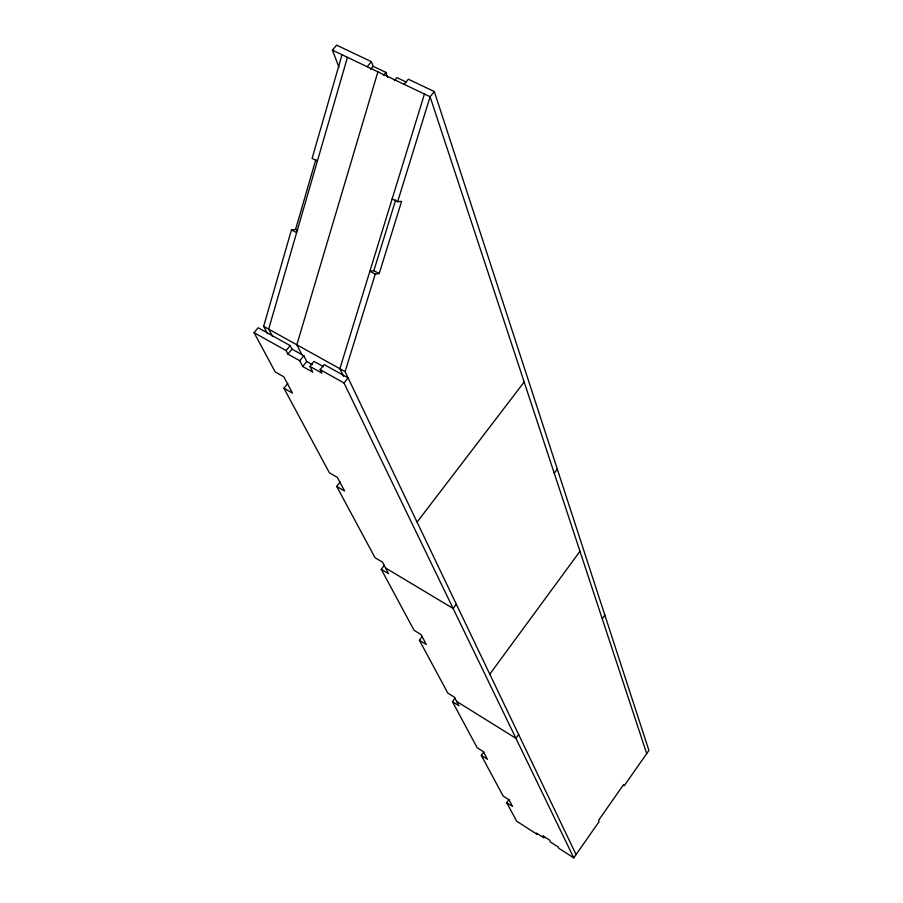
<?xml version="1.0" encoding="UTF-8"?>
<svg xmlns="http://www.w3.org/2000/svg" width="903" height="903" viewBox="0 0 903 903"><rect width="100%" height="100%" fill="white"/><g stroke="black" fill="none" stroke-linecap="round" stroke-linejoin="round"><path stroke-width="1.35" d="M267.581 333.817L263.642 326.333L291.466 229.893L295.574 229.475L297.64 230.57M342.023 54.733L312.111 158.375L317.382 161.05M295.574 229.475L315.836 159.504M347.452 57.318L268.665 329.121L272.582 336.605M377.894 71.834L296.839 344.799L301.907 354.777M424.444 94.025L339.867 368.729L343.524 376.325M392.139 198.931L397.636 201.708L401.598 201.358L379.215 273.553L375.253 274.094L369.869 271.261L373.842 270.719L395.695 199.924M576.058 854.577L345.093 371.63L375.253 274.094M397.636 201.708L430.099 96.723L434.332 91.553L408.37 79.227L404.138 84.34M509.089 799.46L506.741 802.744L516.663 821.199L537.127 834.338L536.484 833.085L544.024 837.916L542.951 835.828L549.453 839.993L550.503 842.081L558.088 846.946L558.709 848.188L573.766 857.85L599.095 821.64L598.554 820.353L623.646 784.493L624.142 785.836L648.918 750.427L434.332 91.553M518.661 734.568L515.94 738.327L456.647 701.45M602.256 618.815L604.863 615.191M506.741 802.744L512.543 806.447L508.965 799.731L503.118 796.006L481.299 755.405L483.816 751.939M489.787 674.18L579.986 551.27M481.299 755.405L487.428 759.276L483.387 751.691L477.202 747.786L452.437 701.71L455.135 698.042M452.437 701.71L458.938 705.762L454.333 697.105L447.764 693.03L419.421 640.283L422.333 636.389M456.32 604.209L453.125 608.475L385.581 567.987M554.25 473.228L557.298 469.131M417.073 522.137L524.169 382.003M419.421 640.283L426.329 644.516L421.024 634.561L414.048 630.294L381.269 569.308L384.441 565.165M381.269 569.308L388.651 573.744L382.488 562.163L375.027 557.704L336.695 486.39L340.171 481.954M573.766 857.85L344.032 382.985L348.084 377.883L324.2 364.575L320.159 369.632L321.886 373.108L309.943 366.415L313.973 361.392L323.534 366.731M309.943 366.415L312.856 372.171L302.719 366.483L299.762 360.715L303.792 355.714L291.985 349.122L290.179 345.612L258.123 327.744L254.082 332.688L275.178 371.923L283.802 376.799L292.459 393.076L283.937 388.222L287.764 383.459M302.719 366.483L306.727 361.493L303.792 355.714M299.762 360.715L287.955 354.111L291.985 349.122M287.955 354.111L286.138 350.612L290.179 345.612M394.43 80.694L396.959 77.647L406.395 82.139M383.369 75.423L385.897 72.375L373.074 66.28L371.404 61.675L336.616 45.15L332.406 50.15L338.93 67.138M367.182 66.732L371.404 61.675M370.546 69.305L373.074 66.28M332.406 50.15L430.099 96.723L646.695 753.599M373.842 270.719L379.215 273.553M291.466 229.893L296.635 232.624M263.642 326.333L345.093 371.63M306.727 361.493L312.359 364.643M254.082 332.688L286.138 350.612M320.159 369.632L344.032 382.985M336.695 486.39L344.619 491.029L337.361 477.405L329.358 472.732L283.937 388.222M385.897 72.375L387.692 77.455"/></g></svg>
